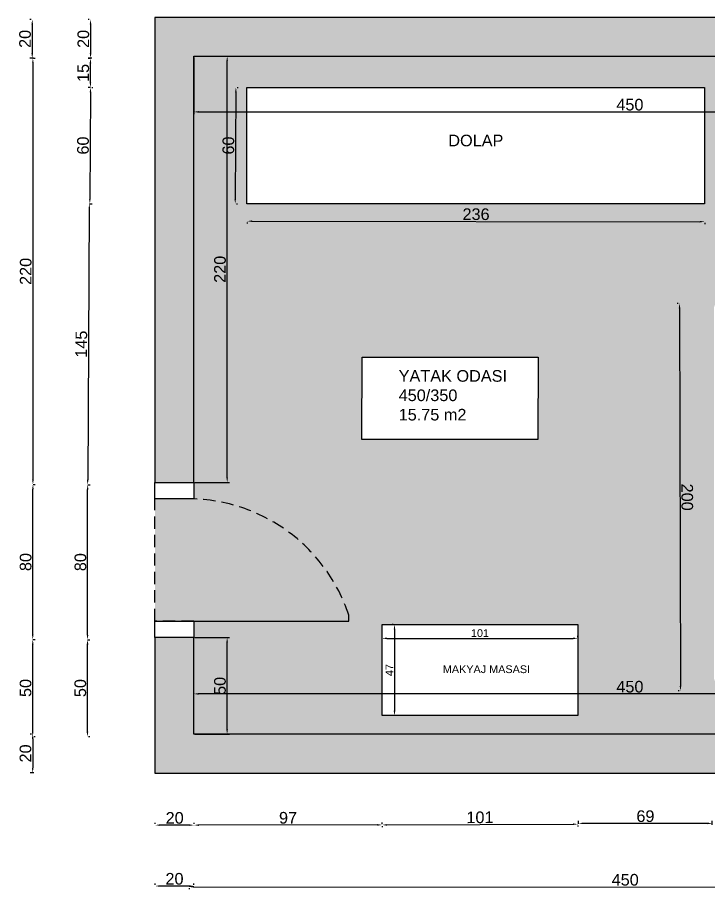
# Model space of a CAD drawing. Header units: millimetres. Extents: x 504 to 1831, y 549 to 1496.
# Drawn here: x 1181.9 to 1538.4, y 548.6 to 998.7 of the extents above; entities that cross this region are included whole.
import ezdxf

# ---------------------------------------------------------------- set-up
doc = ezdxf.new("R2010")
doc.units = ezdxf.units.MM
doc.linetypes.add('HIDDEN', pattern=[9.525, 6.35, -3.175])
doc.layers.add('kapı', color=7, linetype='Continuous')
doc.styles.get("Standard").update_dxf_attribs({"font": 'Arial.ttf'})
doc.dimstyles.new('ISO-25', dxfattribs={"dimtxt": 2.5, "dimasz": 2.5, "dimexe": 1.25, "dimexo": 0.625, "dimtad": 1, "dimtxsty": 'Standard', "dimcen": 2.5, "dimadec": 0, "dimazin": 0, "dimtfac": 1, "dimtmove": 0, "dimatfit": 3, "dimfxl": 1, "dimarcsym": 0})

# ---------------------------------------------------------------- blocks, each defined once
blk = doc.blocks.new('*D22')
at = {"layer": 'Defpoints', "color": 0, "transparency": 16777216}
for p in [(1272.87, 978.67), (1722.87, 978.67), (1722.87, 949.93)]:
    blk.add_point(p, dxfattribs=at)
at = {"layer": 'kapı', "color": 0, "lineweight": -2, "transparency": 16777216}
for p, q in [((1272.87, 978.04), (1272.87, 948.68)), ((1722.87, 978.04), (1722.87, 948.68)), ((1275.37, 949.93), (1720.37, 949.93))]:
    blk.add_line(p, q, dxfattribs=at)
at = {"layer": 'kapı', "color": 0, "transparency": 16777216}
for points in [[(1275.37, 950.34), (1275.37, 949.51), (1272.87, 949.93)], [(1720.37, 950.34), (1720.37, 949.51), (1722.87, 949.93)]]:
    blk.add_solid(points, dxfattribs=at)
at = {"layer": 'kapı', "color": 0, "transparency": 16777216, "insert": (1497.87, 953.62), "char_height": 6, "attachment_point": 5}
blk.add_mtext('450', dxfattribs=at)
blk = doc.blocks.new('*D20')
at = {"layer": 'Defpoints', "color": 0, "transparency": 16777216}
for p in [(1272.87, 978.67), (1290.13, 978.67), (1272.87, 758.67)]:
    blk.add_point(p, dxfattribs=at)
at = {"layer": 'kapı', "color": 0, "lineweight": -2, "transparency": 16777216}
for p, q in [((1273.49, 978.67), (1291.38, 978.67)), ((1290.13, 761.17), (1290.13, 976.17)), ((1273.49, 758.67), (1291.38, 758.67))]:
    blk.add_line(p, q, dxfattribs=at)
at = {"layer": 'kapı', "color": 0, "transparency": 16777216}
for points in [[(1289.71, 976.17), (1290.54, 976.17), (1290.13, 978.67)], [(1289.71, 761.17), (1290.54, 761.17), (1290.13, 758.67)]]:
    blk.add_solid(points, dxfattribs=at)
at = {"layer": 'kapı', "color": 0, "transparency": 16777216, "insert": (1286.44, 868.67), "char_height": 6, "attachment_point": 5, "rotation": 90}
blk.add_mtext('220', dxfattribs=at)
blk = doc.blocks.new('*D21')
at = {"layer": 'Defpoints', "color": 0, "transparency": 16777216}
for p in [(1272.87, 678.67), (1290.1, 678.67), (1272.87, 628.67)]:
    blk.add_point(p, dxfattribs=at)
at = {"layer": 'kapı', "color": 0, "lineweight": -2, "transparency": 16777216}
for p, q in [((1273.49, 678.67), (1291.35, 678.67)), ((1290.1, 631.17), (1290.1, 676.17)), ((1273.49, 628.67), (1291.35, 628.67))]:
    blk.add_line(p, q, dxfattribs=at)
at = {"layer": 'kapı', "color": 0, "transparency": 16777216}
for points in [[(1289.69, 676.17), (1290.52, 676.17), (1290.1, 678.67)], [(1289.69, 631.17), (1290.52, 631.17), (1290.1, 628.67)]]:
    blk.add_solid(points, dxfattribs=at)
at = {"layer": 'kapı', "color": 0, "transparency": 16777216, "insert": (1286.42, 653.67), "char_height": 6, "attachment_point": 5, "rotation": 90}
blk.add_mtext('50', dxfattribs=at)
blk = doc.blocks.new('*D17')
at = {"layer": 'Defpoints', "color": 0, "transparency": 16777216}
for p in [(1272.87, 649.54), (1272.87, 628.67), (1722.87, 628.67)]:
    blk.add_point(p, dxfattribs=at)
at = {"layer": 'kapı', "color": 0, "lineweight": -2, "transparency": 16777216}
for p, q in [((1272.87, 629.29), (1272.87, 650.79)), ((1720.37, 649.54), (1275.37, 649.54)), ((1722.87, 629.29), (1722.87, 650.79))]:
    blk.add_line(p, q, dxfattribs=at)
at = {"layer": 'kapı', "color": 0, "transparency": 16777216}
for points in [[(1275.37, 649.95), (1275.37, 649.12), (1272.87, 649.54)], [(1720.37, 649.95), (1720.37, 649.12), (1722.87, 649.54)]]:
    blk.add_solid(points, dxfattribs=at)
at = {"layer": 'kapı', "color": 0, "transparency": 16777216, "insert": (1497.87, 653.22), "char_height": 6, "attachment_point": 5}
blk.add_mtext('450', dxfattribs=at)
blk = doc.blocks.new('KP_03')
for p, q in [((-100, 71.52), (-80, 71.52)), ((-80, -8.48), (-100, -8.48))]:
    blk.add_line(p, q)
at = {"layer": 'kapı', "color": 1}
for p, q in [((-100, 63.05), (-100, 71.52)), ((-80, 71.52), (-80, 63.05)), ((-80, 63.05), (-100, 63.05)), ((-100, 0), (-80, 0)), ((-100, -8.48), (-100, 0)), ((-80, 0), (-80, -8.48)), ((-80, 0), (0, 0)), ((0, 0), (0, 3))]:
    blk.add_line(p, q, dxfattribs=at)
at = {"layer": 'kapı', "color": 1, "linetype": 'HIDDEN', "transparency": 33554687}
for p, q in [((-100, 0), (-100, 63.05)), ((-80, 0), (-100, 0))]:
    blk.add_line(p, q, dxfattribs=at)
blk.add_arc((-83.06, -24.35), 87.45, 18.2271, 87.9916, dxfattribs=at)
blk = doc.blocks.new('*D38')
at = {"layer": 'Defpoints', "color": 0, "transparency": 16777216}
for p in [(1370.04, 581.92), (1471.04, 582.3), (1471.04, 582.3)]:
    blk.add_point(p, dxfattribs=at)
at = {"layer": 'kapı', "color": 0, "lineweight": -2, "transparency": 16777216}
for p, q in [((1370.04, 581.29), (1370.04, 580.67)), ((1372.54, 581.93), (1468.54, 582.29)), ((1471.04, 581.67), (1471.04, 581.05))]:
    blk.add_line(p, q, dxfattribs=at)
at = {"layer": 'kapı', "color": 0, "transparency": 16777216}
for points in [[(1372.54, 582.34), (1372.54, 581.51), (1370.04, 581.92)], [(1468.53, 582.71), (1468.54, 581.87), (1471.04, 582.3)]]:
    blk.add_solid(points, dxfattribs=at)
at = {"layer": 'kapı', "color": 0, "transparency": 16777216, "insert": (1420.52, 585.8), "char_height": 6, "attachment_point": 5, "rotation": 0.2165}
blk.add_mtext('101', dxfattribs=at)
blk = doc.blocks.new('*D39')
at = {"layer": 'Defpoints', "color": 0, "transparency": 16777216}
for p in [(1273.04, 581.82), (1273.04, 581.82), (1370.04, 581.92)]:
    blk.add_point(p, dxfattribs=at)
at = {"layer": 'kapı', "color": 0, "lineweight": -2, "transparency": 16777216}
for p, q in [((1273.04, 582.45), (1273.04, 583.07)), ((1367.54, 581.91), (1275.54, 581.82)), ((1370.04, 582.54), (1370.04, 583.17))]:
    blk.add_line(p, q, dxfattribs=at)
at = {"layer": 'kapı', "color": 0, "transparency": 16777216}
for points in [[(1275.54, 582.24), (1275.54, 581.41), (1273.04, 581.82)], [(1367.54, 582.33), (1367.54, 581.5), (1370.04, 581.92)]]:
    blk.add_solid(points, dxfattribs=at)
at = {"layer": 'kapı', "color": 0, "transparency": 16777216, "insert": (1321.53, 585.56), "char_height": 6, "attachment_point": 5, "rotation": 0.0559}
blk.add_mtext('97', dxfattribs=at)
blk = doc.blocks.new('*D41')
at = {"layer": 'Defpoints', "color": 0, "transparency": 16777216}
for p in [(1471.38, 582.71), (1471.38, 581.85), (1540.38, 581.4)]:
    blk.add_point(p, dxfattribs=at)
at = {"layer": 'kapı', "color": 0, "lineweight": -2, "transparency": 16777216}
for p, q in [((1471.38, 582.48), (1471.38, 583.96)), ((1537.88, 582.71), (1473.88, 582.71)), ((1540.38, 582.03), (1540.38, 583.96))]:
    blk.add_line(p, q, dxfattribs=at)
at = {"layer": 'kapı', "color": 0, "transparency": 16777216}
for points in [[(1473.88, 583.13), (1473.88, 582.3), (1471.38, 582.71)], [(1537.88, 583.13), (1537.88, 582.3), (1540.38, 582.71)]]:
    blk.add_solid(points, dxfattribs=at)
at = {"layer": 'kapı', "color": 0, "transparency": 16777216, "insert": (1505.88, 586.4), "char_height": 6, "attachment_point": 5}
blk.add_mtext('69', dxfattribs=at)
blk = doc.blocks.new('*D43')
at = {"layer": 'Defpoints', "color": 0, "transparency": 16777216}
for p in [(1253.04, 581.82), (1253.04, 581.82), (1273.04, 581.82)]:
    blk.add_point(p, dxfattribs=at)
at = {"layer": 'kapı', "color": 0, "lineweight": -2, "transparency": 16777216}
for p, q in [((1253.04, 582.45), (1253.04, 583.07)), ((1270.54, 581.82), (1255.54, 581.82)), ((1273.04, 582.45), (1273.04, 583.07))]:
    blk.add_line(p, q, dxfattribs=at)
at = {"layer": 'kapı', "color": 0, "transparency": 16777216}
for points in [[(1255.54, 582.24), (1255.54, 581.41), (1253.04, 581.82)], [(1270.54, 582.24), (1270.54, 581.41), (1273.04, 581.82)]]:
    blk.add_solid(points, dxfattribs=at)
at = {"layer": 'kapı', "color": 0, "transparency": 16777216, "insert": (1263.04, 585.51), "char_height": 6, "attachment_point": 5}
blk.add_mtext('20', dxfattribs=at)
blk = doc.blocks.new('*D44')
at = {"layer": 'Defpoints', "color": 0, "transparency": 16777216}
for p in [(1219.64, 997.59), (1219.64, 977.59), (1220.89, 977.59)]:
    blk.add_point(p, dxfattribs=at)
at = {"layer": 'kapı', "color": 0, "lineweight": -2, "transparency": 16777216}
for p, q in [((1219.02, 997.59), (1218.39, 997.59)), ((1219.64, 995.09), (1219.64, 980.09)), ((1220.27, 977.59), (1218.39, 977.59))]:
    blk.add_line(p, q, dxfattribs=at)
at = {"layer": 'kapı', "color": 0, "transparency": 16777216}
for points in [[(1219.22, 995.09), (1220.06, 995.09), (1219.64, 997.59)], [(1219.22, 980.09), (1220.06, 980.09), (1219.64, 977.59)]]:
    blk.add_solid(points, dxfattribs=at)
at = {"layer": 'kapı', "color": 0, "transparency": 16777216, "insert": (1215.95, 987.59), "char_height": 6, "attachment_point": 5, "rotation": 90}
blk.add_mtext('20', dxfattribs=at)
blk = doc.blocks.new('*D45')
at = {"layer": 'Defpoints', "color": 0, "transparency": 16777216}
for p in [(1219.62, 962.53), (1219.27, 902.53), (1219.27, 902.53)]:
    blk.add_point(p, dxfattribs=at)
at = {"layer": 'kapı', "color": 0, "lineweight": -2, "transparency": 16777216}
for p, q in [((1219.61, 960.03), (1219.28, 905.03)), ((1220.25, 962.52), (1220.87, 962.52)), ((1219.89, 902.52), (1220.52, 902.52))]:
    blk.add_line(p, q, dxfattribs=at)
at = {"layer": 'kapı', "color": 0, "transparency": 16777216}
for points in [[(1219.19, 960.03), (1220.03, 960.02), (1219.62, 962.53)], [(1218.86, 905.03), (1219.7, 905.03), (1219.27, 902.53)]]:
    blk.add_solid(points, dxfattribs=at)
at = {"layer": 'kapı', "color": 0, "transparency": 16777216, "insert": (1215.76, 932.55), "char_height": 6, "attachment_point": 5, "rotation": 89.657}
blk.add_mtext('60', dxfattribs=at)
blk = doc.blocks.new('*D46')
at = {"layer": 'Defpoints', "color": 0, "transparency": 16777216}
for p in [(1218.09, 677.52), (1218.09, 677.52), (1218.05, 627.52)]:
    blk.add_point(p, dxfattribs=at)
at = {"layer": 'kapı', "color": 0, "lineweight": -2, "transparency": 16777216}
for p, q in [((1218.72, 677.52), (1219.34, 677.52)), ((1218.05, 630.02), (1218.09, 675.02)), ((1218.67, 627.52), (1219.3, 627.52))]:
    blk.add_line(p, q, dxfattribs=at)
at = {"layer": 'kapı', "color": 0, "transparency": 16777216}
for points in [[(1217.67, 675.02), (1218.51, 675.02), (1218.09, 677.52)], [(1217.63, 630.02), (1218.47, 630.02), (1218.05, 627.52)]]:
    blk.add_solid(points, dxfattribs=at)
at = {"layer": 'kapı', "color": 0, "transparency": 16777216, "insert": (1214.38, 652.53), "char_height": 6, "attachment_point": 5, "rotation": 89.9499}
blk.add_mtext('50', dxfattribs=at)
blk = doc.blocks.new('*D47')
at = {"layer": 'Defpoints', "color": 0, "transparency": 16777216}
for p in [(1219.6, 977.52), (1220.06, 977.52), (1220.06, 962.52)]:
    blk.add_point(p, dxfattribs=at)
at = {"layer": 'kapı', "color": 0, "lineweight": -2, "transparency": 16777216}
for p, q in [((1219.43, 977.52), (1218.35, 977.52)), ((1219.6, 965.02), (1219.6, 975.02)), ((1219.43, 962.52), (1218.35, 962.52))]:
    blk.add_line(p, q, dxfattribs=at)
at = {"layer": 'kapı', "color": 0, "transparency": 16777216}
for points in [[(1219.18, 975.02), (1220.01, 975.02), (1219.6, 977.52)], [(1219.18, 965.02), (1220.01, 965.02), (1219.6, 962.52)]]:
    blk.add_solid(points, dxfattribs=at)
at = {"layer": 'kapı', "color": 0, "transparency": 16777216, "insert": (1215.91, 970.02), "char_height": 6, "attachment_point": 5, "rotation": 90}
blk.add_mtext('15', dxfattribs=at)
blk = doc.blocks.new('*D48')
at = {"layer": 'Defpoints', "color": 0, "transparency": 16777216}
for p in [(1217.64, 757.52), (1218.16, 757.52), (1217.57, 677.52)]:
    blk.add_point(p, dxfattribs=at)
at = {"layer": 'kapı', "color": 0, "lineweight": -2, "transparency": 16777216}
for p, q in [((1218.26, 757.52), (1219.41, 757.52)), ((1218.09, 680.02), (1218.16, 755.02)), ((1218.19, 677.52), (1219.34, 677.52))]:
    blk.add_line(p, q, dxfattribs=at)
at = {"layer": 'kapı', "color": 0, "transparency": 16777216}
for points in [[(1217.74, 755.02), (1218.58, 755.02), (1218.16, 757.52)], [(1217.68, 680.02), (1218.51, 680.02), (1218.09, 677.52)]]:
    blk.add_solid(points, dxfattribs=at)
at = {"layer": 'kapı', "color": 0, "transparency": 16777216, "insert": (1214.44, 717.53), "char_height": 6, "attachment_point": 5, "rotation": 89.9499}
blk.add_mtext('80', dxfattribs=at)
blk = doc.blocks.new('*D49')
at = {"layer": 'Defpoints', "color": 0, "transparency": 16777216}
for p in [(1218.45, 902.52), (1217.58, 757.53), (1218.16, 757.52)]:
    blk.add_point(p, dxfattribs=at)
at = {"layer": 'kapı', "color": 0, "lineweight": -2, "transparency": 16777216}
for p, q in [((1219.07, 902.52), (1220.28, 902.51)), ((1219.01, 900.02), (1218.18, 760.02)), ((1218.2, 757.52), (1219.41, 757.52))]:
    blk.add_line(p, q, dxfattribs=at)
at = {"layer": 'kapı', "color": 0, "transparency": 16777216}
for points in [[(1218.6, 900.02), (1219.43, 900.02), (1219.03, 902.52)], [(1217.76, 760.03), (1218.59, 760.02), (1218.16, 757.52)]]:
    blk.add_solid(points, dxfattribs=at)
at = {"layer": 'kapı', "color": 0, "transparency": 16777216, "insert": (1214.91, 830.04), "char_height": 6, "attachment_point": 5, "rotation": 89.657}
blk.add_mtext('145', dxfattribs=at)
blk = doc.blocks.new('*D50')
at = {"layer": 'Defpoints', "color": 0, "transparency": 16777216}
for p in [(1189.57, 997.59), (1189.57, 977.59), (1190.82, 977.59)]:
    blk.add_point(p, dxfattribs=at)
at = {"layer": 'kapı', "color": 0, "lineweight": -2, "transparency": 16777216}
for p, q in [((1188.94, 997.59), (1188.32, 997.59)), ((1189.57, 995.09), (1189.57, 980.09)), ((1190.19, 977.59), (1188.32, 977.59))]:
    blk.add_line(p, q, dxfattribs=at)
at = {"layer": 'kapı', "color": 0, "transparency": 16777216}
for points in [[(1189.15, 995.09), (1189.98, 995.09), (1189.57, 997.59)], [(1189.15, 980.09), (1189.98, 980.09), (1189.57, 977.59)]]:
    blk.add_solid(points, dxfattribs=at)
at = {"layer": 'kapı', "color": 0, "transparency": 16777216, "insert": (1185.88, 987.59), "char_height": 6, "attachment_point": 5, "rotation": 90}
blk.add_mtext('20', dxfattribs=at)
blk = doc.blocks.new('*D51')
at = {"layer": 'Defpoints', "color": 0, "transparency": 16777216}
for p in [(1189.57, 977.59), (1189.57, 757.59), (1189.91, 757.59)]:
    blk.add_point(p, dxfattribs=at)
at = {"layer": 'kapı', "color": 0, "lineweight": -2, "transparency": 16777216}
for p, q in [((1190.19, 977.59), (1191.16, 977.59)), ((1189.91, 975.09), (1189.91, 760.09)), ((1190.19, 757.59), (1191.16, 757.59))]:
    blk.add_line(p, q, dxfattribs=at)
at = {"layer": 'kapı', "color": 0, "transparency": 16777216}
for points in [[(1189.5, 975.09), (1190.33, 975.09), (1189.91, 977.59)], [(1189.5, 760.09), (1190.33, 760.09), (1189.91, 757.59)]]:
    blk.add_solid(points, dxfattribs=at)
at = {"layer": 'kapı', "color": 0, "transparency": 16777216, "insert": (1186.23, 867.59), "char_height": 6, "attachment_point": 5, "rotation": 90}
blk.add_mtext('220', dxfattribs=at)
blk = doc.blocks.new('*D52')
at = {"layer": 'Defpoints', "color": 0, "transparency": 16777216}
for p in [(1189.39, 757.59), (1189.91, 757.59), (1189.32, 677.59)]:
    blk.add_point(p, dxfattribs=at)
at = {"layer": 'kapı', "color": 0, "lineweight": -2, "transparency": 16777216}
for p, q in [((1190.01, 757.59), (1191.16, 757.58)), ((1189.85, 680.09), (1189.91, 755.09)), ((1189.94, 677.59), (1191.09, 677.58))]:
    blk.add_line(p, q, dxfattribs=at)
at = {"layer": 'kapı', "color": 0, "transparency": 16777216}
for points in [[(1189.5, 755.09), (1190.33, 755.09), (1189.91, 757.59)], [(1189.43, 680.09), (1190.26, 680.09), (1189.84, 677.59)]]:
    blk.add_solid(points, dxfattribs=at)
at = {"layer": 'kapı', "color": 0, "transparency": 16777216, "insert": (1186.19, 717.59), "char_height": 6, "attachment_point": 5, "rotation": 89.9499}
blk.add_mtext('80', dxfattribs=at)
blk = doc.blocks.new('*D53')
at = {"layer": 'Defpoints', "color": 0, "transparency": 16777216}
for p in [(1189.8, 628.81), (1189.8, 608.81), (1191.05, 608.81)]:
    blk.add_point(p, dxfattribs=at)
at = {"layer": 'kapı', "color": 0, "lineweight": -2, "transparency": 16777216}
for p, q in [((1189.18, 628.81), (1188.55, 628.81)), ((1189.8, 626.31), (1189.8, 611.31)), ((1190.43, 608.81), (1188.55, 608.81))]:
    blk.add_line(p, q, dxfattribs=at)
at = {"layer": 'kapı', "color": 0, "transparency": 16777216}
for points in [[(1189.38, 626.31), (1190.22, 626.31), (1189.8, 628.81)], [(1189.38, 611.31), (1190.22, 611.31), (1189.8, 608.81)]]:
    blk.add_solid(points, dxfattribs=at)
at = {"layer": 'kapı', "color": 0, "transparency": 16777216, "insert": (1186.11, 618.81), "char_height": 6, "attachment_point": 5, "rotation": 90}
blk.add_mtext('20', dxfattribs=at)
blk = doc.blocks.new('*D54')
at = {"layer": 'Defpoints', "color": 0, "transparency": 16777216}
for p in [(1189.84, 677.59), (1189.84, 677.59), (1189.8, 627.59)]:
    blk.add_point(p, dxfattribs=at)
at = {"layer": 'kapı', "color": 0, "lineweight": -2, "transparency": 16777216}
for p, q in [((1190.47, 677.59), (1191.09, 677.58)), ((1189.8, 630.09), (1189.84, 675.09)), ((1190.43, 627.59), (1191.05, 627.58))]:
    blk.add_line(p, q, dxfattribs=at)
at = {"layer": 'kapı', "color": 0, "transparency": 16777216}
for points in [[(1189.43, 675.09), (1190.26, 675.09), (1189.84, 677.59)], [(1189.39, 630.09), (1190.22, 630.09), (1189.8, 627.59)]]:
    blk.add_solid(points, dxfattribs=at)
at = {"layer": 'kapı', "color": 0, "transparency": 16777216, "insert": (1186.13, 652.59), "char_height": 6, "attachment_point": 5, "rotation": 89.9499}
blk.add_mtext('50', dxfattribs=at)
blk = doc.blocks.new('*D68')
at = {"layer": 'Defpoints', "color": 0, "transparency": 16777216}
for p in [(1252.95, 550.38), (1252.95, 550.38), (1272.95, 550.38)]:
    blk.add_point(p, dxfattribs=at)
at = {"layer": 'kapı', "color": 0, "lineweight": -2, "transparency": 16777216}
for p, q in [((1252.95, 551.01), (1252.95, 551.63)), ((1270.45, 550.38), (1255.45, 550.38)), ((1272.95, 551.01), (1272.95, 551.63))]:
    blk.add_line(p, q, dxfattribs=at)
at = {"layer": 'kapı', "color": 0, "transparency": 16777216}
for points in [[(1255.45, 550.8), (1255.45, 549.97), (1252.95, 550.38)], [(1270.45, 550.8), (1270.45, 549.97), (1272.95, 550.38)]]:
    blk.add_solid(points, dxfattribs=at)
at = {"layer": 'kapı', "color": 0, "transparency": 16777216, "insert": (1262.95, 554.07), "char_height": 6, "attachment_point": 5}
blk.add_mtext('20', dxfattribs=at)
blk = doc.blocks.new('*D66')
at = {"layer": 'Defpoints', "color": 0, "transparency": 16777216}
for p in [(1270.45, 549.97), (1720.45, 549.8), (1720.45, 549.8)]:
    blk.add_point(p, dxfattribs=at)
at = {"layer": 'kapı', "color": 0, "lineweight": -2, "transparency": 16777216}
for p, q in [((1270.45, 549.34), (1270.45, 548.72)), ((1272.95, 549.97), (1717.95, 549.81)), ((1720.45, 549.18), (1720.45, 548.55))]:
    blk.add_line(p, q, dxfattribs=at)
at = {"layer": 'kapı', "color": 0, "transparency": 16777216}
for points in [[(1272.95, 550.38), (1272.95, 549.55), (1270.45, 549.97)], [(1717.95, 550.22), (1717.95, 549.39), (1720.45, 549.8)]]:
    blk.add_solid(points, dxfattribs=at)
at = {"layer": 'kapı', "color": 0, "transparency": 16777216, "insert": (1495.45, 553.57), "char_height": 6, "attachment_point": 5, "rotation": 359.9792}
blk.add_mtext('450', dxfattribs=at)
blk = doc.blocks.new('*D69')
at = {"layer": 'Defpoints', "color": 0, "transparency": 16777216}
for p in [(1294.63, 962.53), (1294.27, 902.53), (1294.27, 902.53)]:
    blk.add_point(p, dxfattribs=at)
at = {"layer": 'kapı', "color": 0, "lineweight": -2, "transparency": 16777216}
for p, q in [((1294.62, 960.03), (1294.29, 905.03)), ((1295.26, 962.52), (1295.88, 962.52)), ((1294.9, 902.52), (1295.52, 902.52))]:
    blk.add_line(p, q, dxfattribs=at)
at = {"layer": 'kapı', "color": 0, "transparency": 16777216}
for points in [[(1294.2, 960.03), (1295.03, 960.02), (1294.63, 962.53)], [(1293.87, 905.03), (1294.7, 905.03), (1294.27, 902.53)]]:
    blk.add_solid(points, dxfattribs=at)
at = {"layer": 'kapı', "color": 0, "transparency": 16777216, "insert": (1290.76, 932.55), "char_height": 6, "attachment_point": 5, "rotation": 89.657}
blk.add_mtext('60', dxfattribs=at)
blk = doc.blocks.new('*D70')
at = {"layer": 'Defpoints', "color": 0, "transparency": 16777216}
for p in [(1300.51, 893.52), (1536.51, 893.26), (1536.51, 893.26)]:
    blk.add_point(p, dxfattribs=at)
at = {"layer": 'kapı', "color": 0, "lineweight": -2, "transparency": 16777216}
for p, q in [((1300.51, 892.89), (1300.51, 892.27)), ((1303.01, 893.51), (1534.01, 893.26)), ((1536.51, 892.64), (1536.51, 892.01))]:
    blk.add_line(p, q, dxfattribs=at)
at = {"layer": 'kapı', "color": 0, "transparency": 16777216}
for points in [[(1303.01, 893.93), (1303.01, 893.1), (1300.51, 893.52)], [(1534.01, 893.68), (1534.01, 892.85), (1536.51, 893.26)]]:
    blk.add_solid(points, dxfattribs=at)
at = {"layer": 'kapı', "color": 0, "transparency": 16777216, "insert": (1418.51, 897.08), "char_height": 6, "attachment_point": 5, "rotation": 359.9375}
blk.add_mtext('236', dxfattribs=at)
blk = doc.blocks.new('*D72')
at = {"layer": 'Defpoints', "color": 0, "transparency": 16777216}
for p in [(1523.46, 851.06), (1523.96, 651.06), (1523.96, 651.06)]:
    blk.add_point(p, dxfattribs=at)
at = {"layer": 'kapı', "color": 0, "lineweight": -2, "transparency": 16777216}
for p, q in [((1522.84, 851.06), (1522.21, 851.06)), ((1523.47, 848.56), (1523.96, 653.56)), ((1523.34, 651.06), (1522.71, 651.06))]:
    blk.add_line(p, q, dxfattribs=at)
at = {"layer": 'kapı', "color": 0, "transparency": 16777216}
for points in [[(1523.88, 848.56), (1523.05, 848.56), (1523.46, 851.06)], [(1524.37, 653.56), (1523.54, 653.56), (1523.96, 651.06)]]:
    blk.add_solid(points, dxfattribs=at)
at = {"layer": 'kapı', "color": 0, "transparency": 16777216, "insert": (1527.4, 751.07), "char_height": 6, "attachment_point": 5, "rotation": 270.1433}
blk.add_mtext('200', dxfattribs=at)
blk = doc.blocks.new('*D73')
at = {"layer": 'Defpoints', "color": 0, "transparency": 16777216}
for p in [(1370.04, 678.21), (1471.04, 678.21), (1471.04, 678.21)]:
    blk.add_point(p, dxfattribs=at)
at = {"layer": 'kapı', "color": 0, "lineweight": -2, "transparency": 16777216}
for p, q in [((1370.04, 678.84), (1370.04, 679.46)), ((1372.54, 678.21), (1468.54, 678.21)), ((1471.04, 678.84), (1471.04, 679.46))]:
    blk.add_line(p, q, dxfattribs=at)
at = {"layer": 'kapı', "color": 0, "transparency": 16777216}
for points in [[(1372.54, 678.63), (1372.54, 677.79), (1370.04, 678.21)], [(1468.54, 678.63), (1468.54, 677.79), (1471.04, 678.21)]]:
    blk.add_solid(points, dxfattribs=at)
at = {"layer": 'kapı', "color": 0, "transparency": 16777216, "insert": (1420.54, 680.88), "char_height": 4, "attachment_point": 5}
blk.add_mtext('101', dxfattribs=at)
blk = doc.blocks.new('*D74')
at = {"layer": 'Defpoints', "color": 0, "transparency": 16777216}
for p in [(1376.45, 685.32), (1376.45, 638.32), (1376.45, 638.32)]:
    blk.add_point(p, dxfattribs=at)
at = {"layer": 'kapı', "color": 0, "lineweight": -2, "transparency": 16777216}
for p, q in [((1375.82, 685.32), (1375.2, 685.32)), ((1376.45, 682.82), (1376.45, 640.82)), ((1375.82, 638.32), (1375.2, 638.32))]:
    blk.add_line(p, q, dxfattribs=at)
at = {"layer": 'kapı', "color": 0, "transparency": 16777216}
for points in [[(1376.03, 682.82), (1376.86, 682.82), (1376.45, 685.32)], [(1376.03, 640.82), (1376.86, 640.82), (1376.45, 638.32)]]:
    blk.add_solid(points, dxfattribs=at)
at = {"layer": 'kapı', "color": 0, "transparency": 16777216, "insert": (1373.82, 661.82), "char_height": 4, "attachment_point": 5, "rotation": 90}
blk.add_mtext('47', dxfattribs=at)
blk = doc.blocks.new('YO_02')
at = {"layer": 'kapı', "color": 252}
blk.add_lwpolyline([(0, 0), (90.81, 0), (90.64, -42.51), (-0.17, -42.51)], close=True, dxfattribs=at)
at = {"layer": 'kapı', "color": 252, "lineweight": 140, "ltscale": 5, "transparency": 33554687, "insert": (18.9, -6.61), "char_height": 6, "attachment_point": 1}
blk.add_mtext_dynamic_manual_height_columns('{\\fArial|b0|i0|c162|p34;YATAK ODASI\\P450/350\\P15.75 m2}', width=84.3843, gutter_width=12.5, heights=[0], dxfattribs=at)
blk = doc.blocks.new('DL_01')
at = {"layer": 'kapı', "color": 252}
blk.add_lwpolyline([(0, 0), (236, 0), (236, -60), (0, -60)], close=True, dxfattribs=at)
blk = doc.blocks.new('DP_01')
at = {"layer": 'kapı', "color": 252}
blk.add_blockref('DL_01', (0, 0), dxfattribs=at)
at = {"layer": 'kapı', "color": 252, "insert": (118.1, -27.41), "char_height": 6, "attachment_point": 5}
blk.add_mtext_dynamic_manual_height_columns('{\\fArial|b0|i0|c162|p34;DOLAP}', width=49.5973, gutter_width=12.5, heights=[0], dxfattribs=at)
blk = doc.blocks.new('DL_03')
at = {"layer": 'kapı', "color": 252}
blk.add_lwpolyline([(-101, 0), (0, 0), (0, -47), (-101, -47)], close=True, dxfattribs=at)
blk = doc.blocks.new('DP_03')
at = {"layer": 'kapı', "color": 252}
blk.add_blockref('DL_03', (101, 0), dxfattribs=at)
at = {"layer": 'kapı', "color": 252, "insert": (31.33, -21.04), "char_height": 4, "attachment_point": 1}
blk.add_mtext_dynamic_manual_height_columns('{\\fArial|b0|i0|c162|p34;MAKYAJ MASASI}', width=46.8987, gutter_width=12.5, heights=[0], dxfattribs=at)

msp = doc.modelspace()

# ---------------------------------------------------------------- hatches: boundary and pattern name
at = {"layer": 'kapı', "transparency": 33554559}
h = msp.add_hatch(color=8, dxfattribs=at)
h.dxf.hatch_style = 1
h.paths.add_polyline_path([(1742.868, 998.669), (1252.868, 998.669), (1252.868, 758.669), (1272.868, 758.669), (1272.868, 978.669), (1722.868, 978.669), (1722.868, 878.669), (1742.868, 878.669)])
h.paths.add_polyline_path([(1742.868, 728.669), (1722.868, 728.669), (1722.868, 628.669), (1272.868, 628.669), (1272.868, 678.669), (1252.868, 678.669), (1252.868, 608.669), (1742.868, 608.669)])
at = {"layer": 'kapı', "transparency": 33554521}
h = msp.add_hatch(dxfattribs=at)
h.set_pattern_fill('ANGLE', color=8)
h.set_pattern_definition([(0, (0, 0), (0, 6.985), [5.08, -1.905]), (90, (0, 0), (-6.985, 4e-16), [5.08, -1.905])])
h.paths.add_polyline_path([(1730.271, 870.191), (1722.868, 870.191), (1722.868, 878.669), (1722.868, 978.669), (1272.868, 978.669), (1272.868, 758.669), (1272.868, 750.191, -0.3141697), (1352.868, 690.146), (1352.868, 687.146), (1272.868, 687.146), (1272.868, 678.669), (1272.868, 628.669), (1722.868, 628.669), (1722.868, 728.669), (1722.868, 737.146), (1730.271, 737.146)])
h.paths.add_polyline_path([(1450.504, 823.267), (1450.335, 780.759), (1359.523, 780.759), (1359.691, 823.267)], flags=16)
h.paths.add_polyline_path([(1300.302, 902.524), (1300.302, 962.524), (1536.302, 962.524), (1536.302, 902.524)], flags=16)
h.paths.add_polyline_path([(1370.037, 685.315), (1471.037, 685.315), (1471.037, 638.315), (1370.037, 638.315)], flags=16)
h.paths.add_polyline_path([(1541.25, 848.228, -0.4142136), (1546.25, 853.228), (1696.25, 853.228, -0.4142136), (1701.25, 848.228), (1701.25, 658.228, -0.4142136), (1696.25, 653.228), (1546.25, 653.228, -0.4142136), (1541.25, 658.228)], flags=16)
h.paths.add_polyline_path([(1546.25, 848.228), (1696.25, 848.228), (1695.319, 687.919), (1690.074, 687.919), (1690.074, 667.324, -0.4142136), (1685.074, 662.324), (1635.074, 662.324, -0.4142136), (1630.074, 667.324), (1630.074, 687.919), (1620.319, 687.919), (1609.949, 687.919), (1609.949, 666.937, -0.4142136), (1604.949, 661.937), (1554.949, 661.937, -0.4142136), (1549.949, 666.937), (1549.949, 686.81, -0.4142136), (1554.949, 691.81), (1589.907, 691.81), (1545.527, 723.706)], flags=0)
h.paths.add_polyline_path([(1638.7, 933.434), (1665.595, 971.979), (1716.44, 936.5), (1689.545, 897.956)], flags=16)
h.paths.add_polyline_path([(1272.868, 750.191), (1252.868, 750.191), (1252.868, 687.146), (1272.868, 687.146), (1352.868, 687.146), (1352.868, 690.146, 0.3141697)])
h.paths.add_polyline_path([(1489.522, 947.378), (1506.507, 947.378), (1506.507, 959.742), (1489.522, 959.742)], flags=8)
h.paths.add_polyline_path([(1292.676, 860.254), (1292.676, 877.239), (1280.312, 877.239), (1280.312, 860.254)], flags=24)
h.paths.add_polyline_path([(1292.653, 647.534), (1292.653, 659.857), (1280.289, 659.857), (1280.289, 647.534)], flags=24)
h.paths.add_polyline_path([(1489.522, 646.987), (1506.507, 646.987), (1506.507, 659.351), (1489.522, 659.351)], flags=24)
h.paths.add_polyline_path([(1705.802, 927.752), (1705.802, 944.737), (1693.438, 944.737), (1693.438, 927.752)], flags=8)
h.paths.add_polyline_path([(1706.638, 669.92), (1706.638, 686.905), (1694.274, 686.905), (1694.274, 669.92)], flags=24)
h.paths.add_polyline_path([(1296.965, 926.393), (1297.039, 938.716), (1284.675, 938.79), (1284.601, 926.467)], flags=24)
h.paths.add_polyline_path([(1410.083, 890.853), (1427.068, 890.835), (1427.082, 903.199), (1410.097, 903.217)], flags=24)
h.paths.add_polyline_path([(1612.481, 863.405), (1629.466, 863.421), (1629.454, 875.785), (1612.469, 875.77)], flags=24)
h.paths.add_polyline_path([(1521.142, 759.467), (1521.185, 742.482), (1533.549, 742.513), (1533.506, 759.498)], flags=24)
h.paths.add_polyline_path([(1415.084, 676.719), (1426.407, 676.719), (1426.407, 684.962), (1415.084, 684.962)], flags=8)
h.paths.add_polyline_path([(1378.006, 657.799), (1378.006, 666.014), (1369.763, 666.014), (1369.763, 657.799)], flags=24)
h.paths.add_polyline_path([(1376.178, 787.151), (1435.961, 787.151), (1435.961, 819.642), (1376.178, 819.642)], flags=8)
h.paths.add_polyline_path([(1402.553, 928.832), (1433.969, 928.832), (1433.969, 941.197), (1402.553, 941.197)], flags=8)
h.paths.add_polyline_path([(1651.312, 935.572), (1686.855, 908.877), (1694.28, 918.763), (1658.737, 945.458)], flags=8)
h.paths.add_polyline_path([(1609.227, 764.699), (1639.71, 764.699), (1639.71, 777.063), (1609.227, 777.063)], flags=8)
h.paths.add_polyline_path([(1399.952, 658.021), (1446.978, 658.021), (1446.978, 666.264), (1399.952, 666.264)], flags=8)

# ---------------------------------------------------------------- linework, layer by layer
at = {"color": 5}
for points in [[(1742.868, 878.669), (1742.868, 998.669), (1252.868, 998.669), (1252.868, 758.669), (1272.868, 758.669), (1272.868, 978.669), (1722.868, 978.669), (1722.868, 878.669)], [(1722.868, 728.669), (1722.868, 628.669), (1272.868, 628.669), (1272.868, 678.669), (1252.868, 678.669), (1252.868, 608.669), (1742.868, 608.669), (1742.868, 728.669)]]:
    msp.add_lwpolyline(points, close=True, dxfattribs=at)

# ---------------------------------------------------------------- block references
at = {"layer": 'kapı', "color": 252}
for name, p in [('DP_01', (1300.302, 962.524)), ('YO_02', (1359.691, 823.267)), ('KP_03', (1352.868, 687.146)), ('DP_03', (1370.037, 685.315))]:
    msp.add_blockref(name, p, dxfattribs=at)

# ---------------------------------------------------------------- dimensions: what is measured, and where the dimension line sits
for base, p1, p2, angle, override, picture, middle in [((1189.567, 977.586), (1189.567, 997.586), (1190.817, 977.586), 90, {"dimtxt": 6}, '*D50', (1185.879, 987.586)), ((1219.64, 977.586), (1219.64, 997.586), (1220.89, 977.586), 90, {"dimtxt": 6}, '*D44', (1215.952, 987.586)), ((1189.914, 757.586), (1189.567, 977.586), (1189.567, 757.586), 90, {"dimtxt": 6}, '*D51', (1186.226, 867.586)), ((1219.596, 977.524), (1220.056, 962.524), (1220.056, 977.524), 90, {"dimtxt": 6}, '*D47', (1215.907, 970.024)), ((1290.127, 978.669), (1272.868, 758.669), (1272.868, 978.669), 90, {"dimtxt": 6}, '*D20', (1286.439, 868.669)), ((1376.446, 638.315), (1376.446, 685.315), (1376.446, 638.315), 90, {"dimtxt": 4}, '*D74', (1373.821, 661.815)), ((1471.037, 678.21), (1370.037, 678.21), (1471.037, 678.21), 180, {"dimtxt": 4}, '*D73', (1420.537, 680.877)), ((1290.104, 678.669), (1272.868, 628.669), (1272.868, 678.669), 90, {"dimtxt": 6}, '*D21', (1286.416, 653.669)), ((1189.801, 608.813), (1189.801, 628.813), (1191.051, 608.813), 90, {"dimtxt": 6}, '*D53', (1186.113, 618.813))]:
    dim = msp.add_linear_dim(base=base, p1=p1, p2=p2, angle=angle, dimstyle='ISO-25', override=override, dxfattribs=at)
    dim.commit()
    dim.dimension.update_dxf_attribs({"geometry": picture, "text_midpoint": middle})
for base, p1, p2, picture, middle in [((1722.868, 949.927), (1272.868, 978.669), (1722.868, 978.669), '*D22', (1497.868, 953.616)), ((1272.868, 649.536), (1722.868, 628.669), (1272.868, 628.669), '*D17', (1497.868, 653.225)), ((1471.38, 582.715), (1540.378, 581.403), (1471.38, 581.854), '*D41', (1505.879, 586.403)), ((1253.037, 581.822), (1273.037, 581.822), (1253.037, 581.822), '*D43', (1263.037, 585.511)), ((1252.946, 550.385), (1272.946, 550.385), (1252.946, 550.385), '*D68', (1262.946, 554.073))]:
    dim = msp.add_linear_dim(base=base, p1=p1, p2=p2, dimstyle='ISO-25', override={"dimtxt": 6}, dxfattribs=at)
    dim.commit()
    dim.dimension.update_dxf_attribs({"geometry": picture, "text_midpoint": middle})
for p1, p2, distance, picture, middle in [((1219.624, 962.527), (1219.265, 902.528), 0, '*D45', (1215.756, 932.549)), ((1294.632, 962.527), (1294.273, 902.528), 0, '*D69', (1290.764, 932.549)), ((1218.447, 902.525), (1217.579, 757.528), 0.583, '*D49', (1214.907, 830.045)), ((1523.462, 851.059), (1523.962, 651.059), 0, '*D72', (1527.4, 751.068)), ((1189.319, 677.586), (1189.389, 757.586), -0.525, '*D52', (1186.191, 717.589)), ((1217.567, 677.525), (1217.637, 757.525), -0.525, '*D48', (1214.438, 717.527)), ((1189.8, 627.586), (1189.844, 677.586), 0, '*D54', (1186.134, 652.589)), ((1218.048, 627.524), (1218.091, 677.524), 0, '*D46', (1214.381, 652.527)), ((1370.037, 581.917), (1471.036, 582.298), 0, '*D38', (1420.523, 585.796)), ((1370.037, 581.917), (1273.037, 581.822), 0, '*D39', (1321.533, 585.558)), ((1270.446, 549.968), (1720.446, 549.805), 0, '*D66', (1495.447, 553.575))]:
    dim = msp.add_aligned_dim(p1=p1, p2=p2, distance=distance, dimstyle='ISO-25', override={"dimtxt": 6}, dxfattribs=at)
    dim.commit()
    dim.dimension.update_dxf_attribs({"geometry": picture, "text_midpoint": middle})
at = {"layer": 'kapı', "color": 251}
dim = msp.add_aligned_dim(p1=(1300.509, 893.517), p2=(1536.509, 893.26), distance=0, dimstyle='ISO-25', override={"dimtxt": 6}, dxfattribs=at)
dim.commit()
dim.dimension.update_dxf_attribs({"geometry": '*D70', "text_midpoint": (1418.513, 897.079)})

doc.saveas('drawing.dxf')
